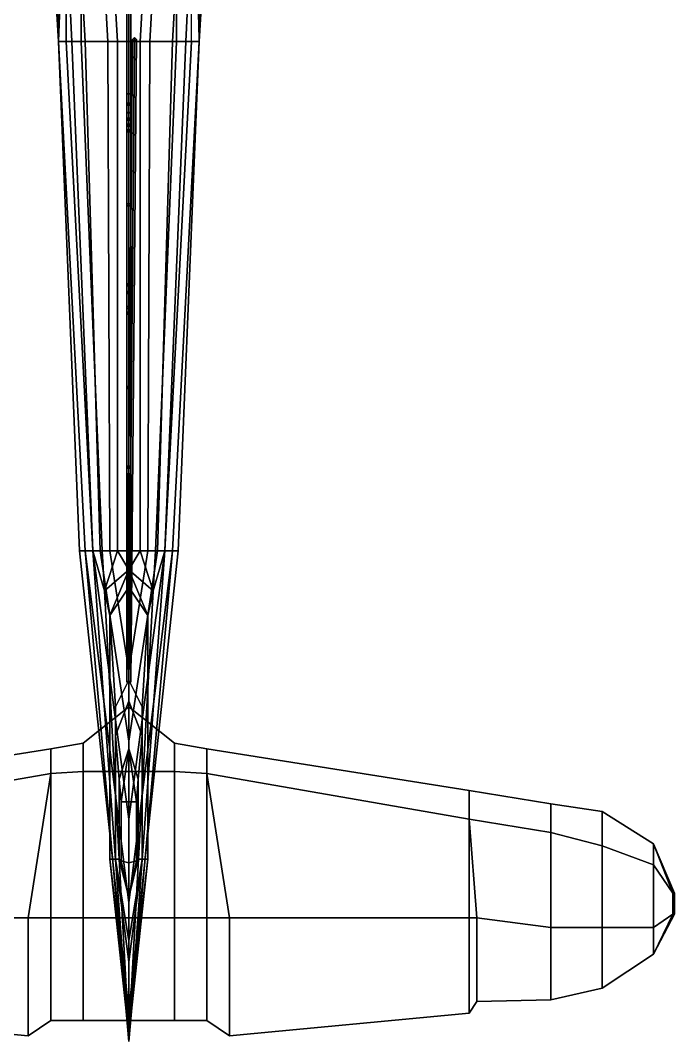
# Model space of a CAD drawing. Header units: millimetres. Extents: x -8.4 to 8.4, y -6.1 to 12.5.
# Drawn here: x -0.57 to 2.87, y -6.13 to -0.76 of the extents above; entities that cross this region are included whole.
import ezdxf

# ---------------------------------------------------------------- set-up
doc = ezdxf.new("R2010")
doc.units = ezdxf.units.MM
for name, color, linetype in [('patch', 5, 'Continuous'), ('w1', 5, 'Continuous'), ('w2', 6, 'Continuous')]:
    doc.layers.add(name, color=color, linetype=linetype)

msp = doc.modelspace()

# ---------------------------------------------------------------- linework, layer by layer
for points in [[(0, 3.04, 1.77), (-0.01, 3.04, 1.76), (-0.01, -4.24, 2), (0, -4.24, 2.01)], [(-0.01, 3.04, 1.76), (0, 3.04, 1.75), (0, -4.24, 1.99), (-0.01, -4.24, 2)], [(0.01, 3.04, 1.76), (0, 3.04, 1.77), (0, -4.24, 2.01), (0.01, -4.24, 2)], [(0, 3.04, 1.75), (0.01, 3.04, 1.76), (0.01, -4.24, 2), (0, -4.24, 1.99)], [(-0.37, -0.87, 0.16), (-0.33, 0.18, 0.35), (-0.41, 0.18, 0.35), (-0.41, -0.0887, 0.2387)], [(-0.33, 0.18, 0.35), (-0.33, 0.18, 0.35), (-0.37, -0.87, 0.16), (-0.33, -0.87, 0.31)], [(-0.35, 0.18, -0.41), (-0.35, 0.18, -0.41), (-0.3, -0.87, -0.41), (-0.37, -0.87, -0.25)], [(-0.35, 0.18, -0.41), (-0.29, 0.18, -0.61), (-0.23, -0.87, -0.5), (-0.3, -0.87, -0.41)], [(-0.25, 0.18, 0.47), (-0.33, 0.18, 0.35), (-0.33, -0.87, 0.31), (-0.25, -0.87, 0.44)], [(-0.29, 0.18, -0.61), (-0.17, 0.18, -0.67), (-0.11, -0.87, -0.55), (-0.23, -0.87, -0.5)], [(-0.12, 0.18, 0.56), (-0.25, 0.18, 0.47), (-0.25, -0.87, 0.44), (-0.06, -0.87, 0.55)], [(0, -0.87, -0.58), (-0.11, -0.87, -0.55), (-0.17, 0.18, -0.67), (0, 0.18, -0.68)], [(0, 0.18, 0.6), (-0.12, 0.18, 0.56), (-0.06, -0.87, 0.55), (0, -0.87, 0.56)], [(0, 0.18, -0.68), (0.17, 0.18, -0.67), (0.11, -0.87, -0.55), (0, -0.87, -0.58)], [(0, -0.87, 0.56), (0.06, -0.87, 0.55), (0.12, 0.18, 0.56), (0, 0.18, 0.6)], [(0.06, -0.87, 0.55), (0.25, -0.87, 0.44), (0.25, 0.18, 0.47), (0.12, 0.18, 0.56)], [(0.23, -0.87, -0.5), (0.11, -0.87, -0.55), (0.17, 0.18, -0.67), (0.29, 0.18, -0.61)], [(0.3, -0.87, -0.41), (0.23, -0.87, -0.5), (0.29, 0.18, -0.61), (0.35, 0.18, -0.41)], [(0.25, -0.87, 0.44), (0.33, -0.87, 0.31), (0.33, 0.18, 0.35), (0.25, 0.18, 0.47)], [(0.37, -0.87, -0.25), (0.3, -0.87, -0.41), (0.35, 0.18, -0.41)], [(0.41, -0.0887, 0.2387), (0.41, 0.18, 0.35), (0.33, 0.18, 0.35), (0.37, -0.87, 0.16)], [(-0.37, -0.87), (-0.37, -0.87, 0.16), (-0.41, -0.0887, 0.2387), (-0.41, -0.2, -0.03)], [(-0.37, -0.87, -0.25), (-0.37, -0.87), (-0.41, -0.2, -0.03), (-0.41, -0.0887, -0.2987)], [(0.41, -0.2, -0.03), (0.41, -0.0887, 0.2387), (0.37, -0.87, 0.16), (0.37, -0.87)], [(0.41, -0.0887, -0.2987), (0.41, -0.2, -0.03), (0.37, -0.87), (0.37, -0.87, -0.25)], [(0.03, -0.85, 0.62), (0.02, -0.86, 0.62), (-0.01, -4.24, 2), (0, -4.24, 2.01)], [(0.04, -0.86, 0.62), (0.03, -0.85, 0.62), (0, -4.24, 2.01), (0.01, -4.24, 2)], [(0.03, -0.85, 0.52), (0.02, -0.86, 0.52), (0.02, -0.86, 0.62), (0.03, -0.85, 0.62)], [(0.04, -0.86, 0.52), (0.03, -0.85, 0.52), (0.03, -0.85, 0.62), (0.04, -0.86, 0.62)], [(-0.33, -0.87, 0.31), (-0.37, -0.87, 0.16), (-0.23, -3.55, 0.16), (-0.19, -3.55, 0.31)], [(-0.37, -0.87, -0.25), (-0.3, -0.87, -0.41), (-0.19, -3.55, -0.2), (-0.23, -3.55, -0.13)], [(-0.37, -0.87, 0.16), (-0.37, -0.87), (-0.26, -3.55), (-0.23, -3.55, 0.16)], [(-0.37, -0.87), (-0.37, -0.87, -0.25), (-0.23, -3.55, -0.13), (-0.26, -3.55)], [(-0.25, -0.87, 0.44), (-0.33, -0.87, 0.31), (-0.19, -3.55, 0.31), (-0.14, -3.55, 0.38)], [(-0.3, -0.87, -0.41), (-0.23, -0.87, -0.5), (-0.15, -3.55, -0.26), (-0.19, -3.55, -0.2)], [(-0.06, -0.87, 0.55), (-0.25, -0.87, 0.44), (-0.14, -3.55, 0.38), (-0.06, -3.55, 0.43)], [(-0.23, -0.87, -0.5), (-0.11, -0.87, -0.55), (-0.1, -3.55, -0.31), (-0.15, -3.55, -0.26)], [(0, -3.55, -0.35), (-0.1, -3.55, -0.31), (-0.11, -0.87, -0.55), (0, -0.87, -0.58)], [(0, -0.87, 0.56), (-0.06, -0.87, 0.55), (-0.06, -3.55, 0.43), (0, -3.55, 0.44)], [(0.02, -0.86, 0.62), (0.03, -0.87, 0.62), (0, -4.24, 1.99), (-0.01, -4.24, 2)], [(0.03, -0.87, 0.62), (0.04, -0.86, 0.62), (0.01, -4.24, 2), (0, -4.24, 1.99)], [(0, -0.87, -0.58), (0.11, -0.87, -0.55), (0.1, -3.55, -0.31), (0, -3.55, -0.35)], [(0, -3.55, 0.44), (0.06, -3.55, 0.43), (0.06, -0.87, 0.55), (0, -0.87, 0.56)], [(0.02, -0.86, 0.52), (0.03, -0.87, 0.52), (0.03, -0.87, 0.62), (0.02, -0.86, 0.62)], [(0.03, -0.87, 0.52), (0.04, -0.86, 0.52), (0.04, -0.86, 0.62), (0.03, -0.87, 0.62)], [(0.06, -3.55, 0.43), (0.14, -3.55, 0.38), (0.25, -0.87, 0.44), (0.06, -0.87, 0.55)], [(0.15, -3.55, -0.26), (0.1, -3.55, -0.31), (0.11, -0.87, -0.55), (0.23, -0.87, -0.5)], [(0.14, -3.55, 0.38), (0.19, -3.55, 0.31), (0.33, -0.87, 0.31), (0.25, -0.87, 0.44)], [(0.19, -3.55, -0.2), (0.15, -3.55, -0.26), (0.23, -0.87, -0.5), (0.3, -0.87, -0.41)], [(0.23, -3.55, -0.13), (0.19, -3.55, -0.2), (0.3, -0.87, -0.41), (0.37, -0.87, -0.25)], [(0.19, -3.55, 0.31), (0.23, -3.55, 0.16), (0.37, -0.87, 0.16), (0.33, -0.87, 0.31)], [(0.23, -3.55, 0.16), (0.26, -3.55), (0.37, -0.87), (0.37, -0.87, 0.16)], [(0.26, -3.55), (0.23, -3.55, -0.13), (0.37, -0.87, -0.25), (0.37, -0.87)], [(0, -1.2, -1.27), (-0.01, -1.21, -1.26), (-0.01, -1.15, -0.55), (0, -1.1406, -0.5568)], [(-0.01, -1.21, -1.26), (-0.01, -1.24, -1.25), (-0.01, -1.19, -0.54), (-0.01, -1.15, -0.55)], [(0.01, -1.21, -1.26), (0, -1.2, -1.27), (0, -1.1406, -0.5568), (0.01, -1.15, -0.55)], [(0.01, -1.24, -1.25), (0.01, -1.21, -1.26), (0.01, -1.15, -0.55), (0.01, -1.19, -0.54)], [(-0.01, -1.24, -1.25), (0, -1.25, -1.24), (0, -1.2008, -0.5516), (-0.01, -1.19, -0.54)], [(0, -1.27, -1.29), (-0.01, -1.28, -1.28), (-0.01, -1.21, -1.26), (0, -1.2, -1.27)], [(-0.01, -1.28, -1.28), (-0.01, -1.28, -1.28), (-0.01, -1.24, -1.25), (-0.01, -1.21, -1.26)], [(0, -1.25, -1.24), (0.01, -1.24, -1.25), (0.01, -1.19, -0.54), (0, -1.2008, -0.5516)], [(0.01, -1.28, -1.28), (0, -1.27, -1.29), (0, -1.2, -1.27), (0.01, -1.21, -1.26)], [(0.01, -1.28, -1.28), (0.01, -1.28, -1.28), (0.01, -1.21, -1.26), (0.01, -1.24, -1.25)], [(-0.01, -1.28, -1.28), (0, -1.29, -1.27), (0, -1.25, -1.24), (-0.01, -1.24, -1.25)], [(0, -1.27, -1.29), (0.01, -1.28, -1.28), (0, -1.29, -1.27), (-0.01, -1.28, -1.28)], [(0, -1.29, -1.27), (0.01, -1.28, -1.28), (0.01, -1.24, -1.25), (0, -1.25, -1.24)], [(0, -1.3, -0.61), (-0.01, -1.31, -0.5991), (-0.01, -1.31, -0.52), (0, -1.3, -0.5431)], [(0, -2.2, -0.5309), (-0.01, -2.19, -0.5218), (-0.01, -1.31, -0.5991), (0, -1.3, -0.61)], [(-0.01, -1.31, -0.5991), (0, -1.32, -0.5882), (0, -1.32, -0.5414), (-0.01, -1.31, -0.52)], [(-0.01, -2.19, -0.5218), (0, -2.18, -0.5126), (0, -1.32, -0.5882), (-0.01, -1.31, -0.5991)], [(0, -1.33, -0.5874), (-0.01, -1.34, -0.5965), (-0.01, -1.34, -0.52), (0, -1.33, -0.5405)], [(-0.01, -1.34, -0.5965), (0, -1.35, -0.5856), (0, -1.35, -0.5388), (-0.01, -1.34, -0.52)], [(0.01, -1.31, -0.5991), (0, -1.3, -0.61), (0, -1.3, -0.5431), (0.01, -1.31, -0.52)], [(0.01, -2.19, -0.5218), (0, -2.2, -0.5309), (0, -1.3, -0.61), (0.01, -1.31, -0.5991)], [(0, -1.32, -0.5882), (0.01, -1.31, -0.5991), (0.01, -1.31, -0.52), (0, -1.32, -0.5414)], [(0, -2.18, -0.5126), (0.01, -2.19, -0.5218), (0.01, -1.31, -0.5991), (0, -1.32, -0.5882)], [(0.01, -1.34, -0.5965), (0, -1.33, -0.5874), (0, -1.33, -0.5405), (0.01, -1.34, -0.52)], [(0, -1.35, -0.5856), (0.01, -1.34, -0.5965), (0.01, -1.34, -0.52), (0, -1.35, -0.5388)], [(0, -1.72, -0.5531), (-0.01, -1.73, -0.5622), (-0.01, -1.73, -0.49), (0, -1.72, -0.5071)], [(-0.01, -1.73, -0.5622), (0, -1.74, -0.5513), (0, -1.74, -0.5053), (-0.01, -1.73, -0.49)], [(0.01, -1.73, -0.5622), (0, -1.72, -0.5531), (0, -1.72, -0.5071), (0.01, -1.73, -0.49)], [(0, -1.74, -0.5513), (0.01, -1.73, -0.5622), (0.01, -1.73, -0.49), (0, -1.74, -0.5053)], [(0, -2.14, -0.5162), (-0.01, -2.15, -0.5253), (-0.01, -2.15, -0.45), (0, -2.14, -0.471)], [(0.01, -2.15, -0.5253), (0, -2.14, -0.5162), (0, -2.14, -0.471), (0.01, -2.15, -0.45)], [(-0.01, -2.15, -0.5253), (0, -2.16, -0.5144), (0, -2.16, -0.4693), (-0.01, -2.15, -0.45)], [(0, -2.18, -0.5126), (-0.01, -2.19, -0.5218), (-0.01, -2.19, -0.45), (0, -2.18, -0.4676)], [(-0.01, -2.19, -0.5218), (0, -2.2, -0.5309), (0, -2.2, -0.4659), (-0.01, -2.19, -0.45)], [(0, -2.16, -0.5144), (0.01, -2.15, -0.5253), (0.01, -2.15, -0.45), (0, -2.16, -0.4693)], [(0.01, -2.19, -0.5218), (0, -2.18, -0.5126), (0, -2.18, -0.4676), (0.01, -2.19, -0.45)], [(0, -2.2, -0.5309), (0.01, -2.19, -0.5218), (0.01, -2.19, -0.45), (0, -2.2, -0.4659)], [(0, -2.26, -0.52), (-0.01, -2.27, -0.5091), (-0.01, -2.27, -0.43), (0, -2.26, -0.4607)], [(0, -3.16, -0.4409), (-0.01, -3.15, -0.4318), (-0.01, -2.27, -0.5091), (0, -2.26, -0.52)], [(-0.01, -2.27, -0.5091), (0, -2.28, -0.4982), (0, -2.28, -0.459), (-0.01, -2.27, -0.43)], [(-0.01, -3.15, -0.4318), (0, -3.14, -0.4226), (0, -2.28, -0.4982), (-0.01, -2.27, -0.5091)], [(0, -2.29, -0.4974), (-0.01, -2.3, -0.5065), (-0.01, -2.3, -0.43), (0, -2.29, -0.4581)], [(-0.01, -2.3, -0.5065), (0, -2.31, -0.4956), (0, -2.31, -0.4564), (-0.01, -2.3, -0.43)], [(0.01, -2.27, -0.5091), (0, -2.26, -0.52), (0, -2.26, -0.4607), (0.01, -2.27, -0.43)], [(0.01, -3.15, -0.4318), (0, -3.16, -0.4409), (0, -2.26, -0.52), (0.01, -2.27, -0.5091)], [(0, -2.28, -0.4982), (0.01, -2.27, -0.5091), (0.01, -2.27, -0.43), (0, -2.28, -0.459)], [(0, -3.14, -0.4226), (0.01, -3.15, -0.4318), (0.01, -2.27, -0.5091), (0, -2.28, -0.4982)], [(0.01, -2.3, -0.5065), (0, -2.29, -0.4974), (0, -2.29, -0.4581), (0.01, -2.3, -0.43)], [(0, -2.31, -0.4956), (0.01, -2.3, -0.5065), (0.01, -2.3, -0.43), (0, -2.31, -0.4564)], [(0, -2.68, -0.4631), (-0.01, -2.69, -0.4722), (-0.01, -2.69, -0.4), (0, -2.68, -0.4247)], [(0.01, -2.69, -0.4722), (0, -2.68, -0.4631), (0, -2.68, -0.4247), (0.01, -2.69, -0.4)], [(-0.01, -2.69, -0.4722), (0, -2.7, -0.4613), (0, -2.7, -0.4229), (-0.01, -2.69, -0.4)], [(0, -2.7, -0.4613), (0.01, -2.69, -0.4722), (0.01, -2.69, -0.4), (0, -2.7, -0.4229)], [(0, -3.1, -0.4262), (-0.01, -3.11, -0.4353), (-0.01, -3.11, -0.36), (0, -3.1, -0.3886)], [(-0.01, -3.11, -0.4353), (0, -3.12, -0.4244), (0, -3.12, -0.3869), (-0.01, -3.11, -0.36)], [(0.01, -3.11, -0.4353), (0, -3.1, -0.4262), (0, -3.1, -0.3886), (0.01, -3.11, -0.36)], [(0, -3.12, -0.4244), (0.01, -3.11, -0.4353), (0.01, -3.11, -0.36), (0, -3.12, -0.3869)], [(0, -3.14, -0.4226), (-0.01, -3.15, -0.4318), (-0.01, -3.15, -0.36), (0, -3.14, -0.3852)], [(-0.01, -3.15, -0.4318), (0, -3.16, -0.4409), (0, -3.16, -0.3835), (-0.01, -3.15, -0.36)], [(0.01, -3.15, -0.4318), (0, -3.14, -0.4226), (0, -3.14, -0.3852), (0.01, -3.15, -0.36)], [(0, -3.16, -0.4409), (0.01, -3.15, -0.4318), (0.01, -3.15, -0.36), (0, -3.16, -0.3835)], [(-0.23, -3.55, 0.16), (-0.26, -3.55), (0, -5.97), (0, -6.13, 0.09)], [(-0.26, -3.55), (-0.23, -3.55, -0.13), (0, -5.4, -0.13), (0, -5.97)], [(-0.19, -3.55, 0.31), (-0.23, -3.55, 0.16), (0, -6.13, 0.09), (0, -6.13, 0.2)], [(-0.23, -3.55, -0.13), (-0.19, -3.55, -0.2), (0, -4.96, -0.2), (0, -5.4, -0.13)], [(-0.19, -3.55, -0.2), (-0.15, -3.55, -0.26), (0, -4.55, -0.26), (0, -4.96, -0.2)], [(-0.1285, -3.76, 0.3701), (-0.19, -3.55, 0.31), (0, -6.13, 0.2), (0, -6.1, 0.26)], [(-0.19, -3.55, 0.31), (-0.1285, -3.76, 0.3701), (-0.14, -3.55, 0.38)], [(-0.15, -3.55, -0.26), (-0.1, -3.55, -0.31), (0, -4.18, -0.31), (0, -4.55, -0.26)], [(-0.14, -3.55, 0.38), (-0.1285, -3.76, 0.3701), (-0.06, -3.55, 0.43)], [(-0.06, -3.55, 0.43), (-0.1285, -3.76, 0.3701), (0, -3.65, 0.438)], [(0, -3.74, -0.35), (0, -4.18, -0.31), (-0.1, -3.55, -0.31), (0, -3.55, -0.35)], [(0, -3.55, 0.44), (-0.06, -3.55, 0.43), (0, -3.65, 0.438)], [(0, -6.13, 0.2), (0, -6.13, 0.09), (0.23, -3.55, 0.16), (0.19, -3.55, 0.31)], [(0, -6.13, 0.09), (0, -5.97), (0.26, -3.55), (0.23, -3.55, 0.16)], [(0, -6.1, 0.26), (0, -6.13, 0.2), (0.19, -3.55, 0.31), (0.1285, -3.76, 0.3701)], [(0, -4.55, -0.26), (0, -4.18, -0.31), (0.1, -3.55, -0.31), (0.15, -3.55, -0.26)], [(0, -3.55, -0.35), (0.1, -3.55, -0.31), (0, -4.18, -0.31), (0, -3.74, -0.35)], [(0, -5.4, -0.13), (0, -4.96, -0.2), (0.19, -3.55, -0.2), (0.23, -3.55, -0.13)], [(0, -5.97), (0, -5.4, -0.13), (0.23, -3.55, -0.13), (0.26, -3.55)], [(0, -4.96, -0.2), (0, -4.55, -0.26), (0.15, -3.55, -0.26), (0.19, -3.55, -0.2)], [(0, -3.65, 0.438), (0, -3.65, 0.438), (0.06, -3.55, 0.43), (0, -3.55, 0.44)], [(0, -3.65, 0.438), (0, -3.65, 0.438), (0.1285, -3.76, 0.3701), (0.06, -3.55, 0.43)], [(0.06, -3.55, 0.43), (0.06, -3.55, 0.43), (0.1285, -3.76, 0.3701), (0.14, -3.55, 0.38)], [(0.14, -3.55, 0.38), (0.14, -3.55, 0.38), (0.1285, -3.76, 0.3701), (0.19, -3.55, 0.31)], [(0, -3.65, 0.438), (-0.1285, -3.76, 0.3701), (-0.1, -3.89, 0.6)], [(0, -3.74, 0.6), (0, -3.65, 0.438), (0, -3.65, 0.438), (-0.1, -3.89, 0.6)], [(0.1, -3.89, 0.6), (0, -3.65, 0.438), (0, -3.65, 0.438), (0, -3.74, 0.6)], [(0.1, -3.89, 0.6), (0.1, -3.89, 0.6), (0.1285, -3.76, 0.3701), (0, -3.65, 0.438)], [(0, -4.23, 2.04), (0, -3.74, 0.6), (-0.1, -3.89, 0.6), (-0.07, -4.37, 2.04)], [(0.07, -4.37, 2.04), (0.1, -3.89, 0.6), (0, -3.74, 0.6), (0, -4.23, 2.04)], [(-0.1285, -3.76, 0.3701), (0, -6.1, 0.26), (-0.1, -5.17, 0.6), (-0.1, -3.89, 0.6)], [(0.1, -5.17, 0.6), (0, -6.1, 0.26), (0.1285, -3.76, 0.3701), (0.1, -3.89, 0.6)], [(-0.1, -3.89, 0.6), (-0.1, -5.17, 0.6), (-0.07, -5.17, 2.04), (-0.07, -4.37, 2.04)], [(0.07, -5.17, 2.04), (0.1, -5.17, 0.6), (0.1, -3.89, 0.6), (0.07, -4.37, 2.04)], [(0, -4.34, 2.25), (0, -4.23, 2.04), (-0.07, -4.37, 2.04), (-0.07, -4.52, 2.25)], [(0.07, -4.52, 2.25), (0.07, -4.37, 2.04), (0, -4.23, 2.04), (0, -4.34, 2.25)], [(0, -4.59, 2.46), (0, -4.34, 2.25), (-0.07, -4.52, 2.25), (-0.05, -4.75, 2.46)], [(0.05, -4.75, 2.46), (0.07, -4.52, 2.25), (0, -4.34, 2.25), (0, -4.59, 2.46)], [(-0.07, -4.37, 2.04), (-0.07, -5.17, 2.04), (-0.07, -5.17, 2.25), (-0.07, -4.52, 2.25)], [(0.07, -5.17, 2.25), (0.07, -5.17, 2.04), (0.07, -4.37, 2.04), (0.07, -4.52, 2.25)], [(-0.07, -4.52, 2.25), (-0.07, -5.17, 2.25), (-0.05, -5.17, 2.46), (-0.05, -4.75, 2.46)], [(0.05, -5.17, 2.46), (0.07, -5.17, 2.25), (0.07, -4.52, 2.25), (0.05, -4.75, 2.46)], [(-0.04, -4.87, 2.55), (0, -4.59, 2.46), (-0.05, -4.75, 2.46), (-0.04, -4.87, 2.55)], [(0, -4.59, 2.46), (-0.04, -4.87, 2.55), (0, -4.87, 2.56), (0, -4.59, 2.46)], [(0.04, -4.87, 2.55), (0.05, -4.75, 2.46), (0, -4.59, 2.46), (0.04, -4.87, 2.55)], [(0, -4.59, 2.46), (0, -4.87, 2.56), (0.04, -4.87, 2.55), (0, -4.59, 2.46)], [(-0.05, -4.75, 2.46), (-0.05, -5.17, 2.46), (-0.04, -5.18, 2.55), (-0.04, -4.87, 2.55)], [(0.04, -5.18, 2.55), (0.05, -5.17, 2.46), (0.05, -4.75, 2.46), (0.04, -4.87, 2.55)], [(-0.04, -4.87, 2.55), (-0.04, -5.18, 2.55), (0, -5.19, 2.56), (0, -4.87, 2.56)], [(0, -4.87, 2.56), (0, -5.19, 2.56), (0.04, -5.18, 2.55), (0.04, -4.87, 2.55)], [(-0.07, -5.17, 2.04), (-0.1, -5.17, 0.6), (0, -6.03, 0.6), (0, -5.71, 2.04)], [(-0.1, -5.17, 0.6), (0, -6.06, 0.39), (0, -6.06, 0.39), (0, -6.03, 0.6)], [(-0.1, -5.17, 0.6), (0, -6.08, 0.37), (0, -6.08, 0.37), (0, -6.06, 0.39)], [(-0.1, -5.17, 0.6), (0, -6.1, 0.26), (0, -6.1, 0.26), (0, -6.08, 0.37)], [(-0.05, -5.17, 2.46), (-0.07, -5.17, 2.25), (0, -5.6, 2.25), (0, -5.37, 2.46)], [(-0.07, -5.17, 2.25), (-0.07, -5.17, 2.04), (0, -5.71, 2.04), (0, -5.6, 2.25)], [(-0.04, -5.18, 2.55), (-0.05, -5.17, 2.46), (0, -5.37, 2.46), (-0.04, -5.18, 2.55)], [(0, -5.19, 2.56), (-0.04, -5.18, 2.55), (0, -5.37, 2.46), (0, -5.19, 2.56)], [(0, -5.71, 2.04), (0, -6.03, 0.6), (0.1, -5.17, 0.6), (0.07, -5.17, 2.04)], [(0, -5.6, 2.25), (0, -5.71, 2.04), (0.07, -5.17, 2.04), (0.07, -5.17, 2.25)], [(0, -5.37, 2.46), (0, -5.6, 2.25), (0.07, -5.17, 2.25), (0.05, -5.17, 2.46)], [(0.04, -5.18, 2.55), (0, -5.37, 2.46), (0.05, -5.17, 2.46), (0.04, -5.18, 2.55)], [(0, -6.03, 0.6), (0, -6.06, 0.39), (0, -6.06, 0.39), (0.1, -5.17, 0.6)], [(0, -6.06, 0.39), (0, -6.08, 0.37), (0, -6.08, 0.37), (0.1, -5.17, 0.6)], [(0, -6.08, 0.37), (0, -6.1, 0.26), (0, -6.1, 0.26), (0.1, -5.17, 0.6)], [(0, -5.19, 2.56), (0, -5.37, 2.46), (0.04, -5.18, 2.55), (0, -5.19, 2.56)]]:
    msp.add_3dface(points)
at = {"layer": 'patch'}
for points in [[(-0.35, 0.18, -0.41), (-0.37, -0.87, -0.25), (-0.37, -0.87, -0.25), (-0.41, -0.0887, -0.2987)], [(0.41, -0.0887, -0.2987), (0.37, -0.87, -0.25), (0.37, -0.87, -0.25), (0.35, 0.18, -0.41)]]:
    msp.add_3dface(points, dxfattribs=at)
at = {"layer": 'w1'}
for points in [[(0.24, -4.56, 0.27), (0, -4.37, 0.27), (0, -4.71, 0.35), (0.24, -4.71, 0.35)], [(0.24, -4.71, 0.18), (0, -4.71, 0.18), (0, -4.37, 0.27), (0.24, -4.56, 0.27)], [(0.41, -4.59, 0.27), (0.24, -4.56, 0.27), (0.24, -4.71, 0.35), (0.41, -4.72, 0.35)], [(0.41, -4.72, 0.19), (0.24, -4.71, 0.18), (0.24, -4.56, 0.27), (0.41, -4.59, 0.27)], [(1.79, -4.81, 0.27), (0.41, -4.59, 0.27), (0.41, -4.72, 0.35), (1.79, -4.96, 0.34)], [(1.79, -4.96, 0.19), (0.41, -4.72, 0.19), (0.41, -4.59, 0.27), (1.79, -4.81, 0.27)], [(0, -4.71, 0.35), (0, -5.48, 0.35), (0.24, -5.48, 0.35), (0.24, -4.71, 0.35)], [(0.24, -5.48, 0.18), (0, -5.48, 0.18), (0, -4.71, 0.18), (0.24, -4.71, 0.18)], [(0.24, -4.71, 0.35), (0.24, -5.48, 0.35), (0.41, -5.48, 0.35), (0.41, -4.72, 0.35)], [(0.41, -5.48, 0.19), (0.24, -5.48, 0.18), (0.24, -4.71, 0.18), (0.41, -4.72, 0.19)], [(0.41, -4.72, 0.35), (0.41, -5.48, 0.35), (0.53, -5.48, 0.35), (0.41, -4.72, 0.35)], [(0.41, -4.72, 0.35), (0.53, -5.48, 0.35), (1.79, -5.48, 0.34), (1.79, -4.96, 0.34)], [(0.53, -5.48, 0.19), (0.41, -5.48, 0.19), (0.41, -4.72, 0.19)], [(1.79, -5.48, 0.19), (0.53, -5.48, 0.19), (0.41, -4.72, 0.19), (1.79, -4.96, 0.19)], [(2.22, -4.88, 0.27), (1.79, -4.81, 0.27), (1.79, -4.96, 0.34), (2.22, -5.03, 0.34)], [(2.22, -5.03, 0.19), (1.79, -4.96, 0.19), (1.79, -4.81, 0.27), (2.22, -4.88, 0.27)], [(2.49, -4.92, 0.27), (2.22, -4.88, 0.27), (2.22, -5.03, 0.34), (2.49, -5.1, 0.34)], [(2.49, -5.1, 0.19), (2.22, -5.03, 0.19), (2.22, -4.88, 0.27), (2.49, -4.92, 0.27)], [(2.76, -5.09, 0.27), (2.49, -4.92, 0.27), (2.49, -5.1, 0.34), (2.76, -5.2, 0.32)], [(2.76, -5.2, 0.22), (2.49, -5.1, 0.19), (2.49, -4.92, 0.27), (2.76, -5.09, 0.27)], [(1.79, -4.96, 0.34), (1.79, -5.48, 0.34), (1.83, -5.48, 0.34), (1.79, -4.96, 0.34)], [(1.79, -4.96, 0.34), (1.83, -5.48, 0.34), (2.22, -5.53, 0.34), (2.22, -5.03, 0.34)], [(1.83, -5.48, 0.19), (1.79, -5.48, 0.19), (1.79, -4.96, 0.19)], [(2.22, -5.53, 0.19), (1.83, -5.48, 0.19), (1.79, -4.96, 0.19), (2.22, -5.03, 0.19)], [(2.22, -5.03, 0.34), (2.22, -5.53, 0.34), (2.49, -5.53, 0.34), (2.49, -5.1, 0.34)], [(2.49, -5.53, 0.19), (2.22, -5.53, 0.19), (2.22, -5.03, 0.19), (2.49, -5.1, 0.19)], [(2.49, -5.1, 0.34), (2.49, -5.53, 0.34), (2.76, -5.53, 0.32), (2.76, -5.2, 0.32)], [(2.76, -5.53, 0.22), (2.49, -5.53, 0.19), (2.49, -5.1, 0.19), (2.76, -5.2, 0.22)], [(2.86, -5.35, 0.3), (2.76, -5.09, 0.27), (2.76, -5.2, 0.32), (2.86, -5.35, 0.3)], [(2.86, -5.35, 0.24), (2.76, -5.2, 0.22), (2.76, -5.09, 0.27), (2.86, -5.35, 0.24)], [(2.76, -5.09, 0.27), (2.86, -5.35, 0.3), (2.87, -5.35, 0.27), (2.76, -5.09, 0.27)], [(2.76, -5.09, 0.27), (2.87, -5.35, 0.27), (2.86, -5.35, 0.24), (2.76, -5.09, 0.27)], [(2.76, -5.2, 0.32), (2.76, -5.53, 0.32), (2.86, -5.46, 0.3), (2.86, -5.35, 0.3)], [(2.86, -5.46, 0.24), (2.76, -5.53, 0.22), (2.76, -5.2, 0.22), (2.86, -5.35, 0.24)], [(2.86, -5.35, 0.3), (2.86, -5.46, 0.3), (2.87, -5.46, 0.27), (2.87, -5.35, 0.27)], [(2.87, -5.35, 0.27), (2.87, -5.46, 0.27), (2.86, -5.46, 0.24), (2.86, -5.35, 0.24)], [(2.86, -5.46, 0.3), (2.76, -5.53, 0.32), (2.76, -5.67, 0.27)], [(2.76, -5.67, 0.27), (2.76, -5.67, 0.27), (2.76, -5.53, 0.22), (2.86, -5.46, 0.24)], [(2.86, -5.46, 0.3), (2.76, -5.67, 0.27), (2.76, -5.67, 0.27), (2.87, -5.46, 0.27)], [(2.87, -5.46, 0.27), (2.76, -5.67, 0.27), (2.76, -5.67, 0.27), (2.86, -5.46, 0.24)], [(0.24, -5.48, 0.35), (0, -5.48, 0.35), (0, -6.02, 0.27), (0.24, -6.02, 0.27)], [(0.24, -6.02, 0.27), (0, -6.02, 0.27), (0, -5.48, 0.18), (0.24, -5.48, 0.18)], [(0.41, -5.48, 0.35), (0.24, -5.48, 0.35), (0.24, -6.02, 0.27), (0.41, -6.02, 0.27)], [(0.41, -6.02, 0.27), (0.24, -6.02, 0.27), (0.24, -5.48, 0.18), (0.41, -5.48, 0.19)], [(0.53, -5.48, 0.35), (0.41, -5.48, 0.35), (0.41, -6.02, 0.27), (0.53, -6.1, 0.27)], [(0.53, -6.1, 0.27), (0.41, -6.02, 0.27), (0.41, -5.48, 0.19), (0.53, -5.48, 0.19)], [(1.79, -5.48, 0.34), (0.53, -5.48, 0.35), (0.53, -6.1, 0.27), (1.79, -5.98, 0.27)], [(1.79, -5.98, 0.27), (0.53, -6.1, 0.27), (0.53, -5.48, 0.19), (1.79, -5.48, 0.19)], [(1.83, -5.48, 0.34), (1.79, -5.48, 0.34), (1.79, -5.98, 0.27), (1.83, -5.92, 0.27)], [(1.83, -5.92, 0.27), (1.79, -5.98, 0.27), (1.79, -5.48, 0.19), (1.83, -5.48, 0.19)], [(2.22, -5.53, 0.34), (1.83, -5.48, 0.34), (1.83, -5.92, 0.27), (2.22, -5.91, 0.27)], [(2.22, -5.91, 0.27), (1.83, -5.92, 0.27), (1.83, -5.48, 0.19), (2.22, -5.53, 0.19)], [(2.49, -5.53, 0.34), (2.22, -5.53, 0.34), (2.22, -5.91, 0.27), (2.49, -5.85, 0.27)], [(2.49, -5.85, 0.27), (2.22, -5.91, 0.27), (2.22, -5.53, 0.19), (2.49, -5.53, 0.19)], [(2.76, -5.53, 0.32), (2.49, -5.53, 0.34), (2.49, -5.85, 0.27), (2.76, -5.67, 0.27)], [(2.76, -5.67, 0.27), (2.49, -5.85, 0.27), (2.49, -5.53, 0.19), (2.76, -5.53, 0.22)]]:
    msp.add_3dface(points, dxfattribs=at)
at = {"layer": 'w2'}
for points in [[(-0.24, -4.71, 0.18), (0, -4.71, 0.18), (0, -4.37, 0.27), (-0.24, -4.56, 0.27)], [(-0.24, -4.56, 0.27), (0, -4.37, 0.27), (0, -4.71, 0.35), (-0.24, -4.71, 0.35)], [(-0.41, -4.72, 0.19), (-0.24, -4.71, 0.18), (-0.24, -4.56, 0.27), (-0.41, -4.59, 0.27)], [(-0.41, -4.59, 0.27), (-0.24, -4.56, 0.27), (-0.24, -4.71, 0.35), (-0.41, -4.72, 0.35)], [(-1.79, -4.96, 0.19), (-0.41, -4.72, 0.19), (-0.41, -4.59, 0.27), (-1.79, -4.81, 0.27)], [(-1.79, -4.81, 0.27), (-0.41, -4.59, 0.27), (-0.41, -4.72, 0.35), (-1.79, -4.96, 0.34)], [(-1.79, -5.48, 0.19), (-0.53, -5.48, 0.19), (-0.41, -4.72, 0.19), (-1.79, -4.96, 0.19)], [(-0.41, -4.72, 0.35), (-0.53, -5.48, 0.35), (-1.79, -5.48, 0.34), (-1.79, -4.96, 0.34)], [(-0.53, -5.48, 0.19), (-0.41, -5.48, 0.19), (-0.41, -4.72, 0.19)], [(-0.41, -4.72, 0.35), (-0.41, -5.48, 0.35), (-0.53, -5.48, 0.35), (-0.41, -4.72, 0.35)], [(-0.41, -5.48, 0.19), (-0.24, -5.48, 0.18), (-0.24, -4.71, 0.18), (-0.41, -4.72, 0.19)], [(-0.24, -4.71, 0.35), (-0.24, -5.48, 0.35), (-0.41, -5.48, 0.35), (-0.41, -4.72, 0.35)], [(-0.24, -5.48, 0.18), (0, -5.48, 0.18), (0, -4.71, 0.18), (-0.24, -4.71, 0.18)], [(0, -4.71, 0.35), (0, -5.48, 0.35), (-0.24, -5.48, 0.35), (-0.24, -4.71, 0.35)], [(-1.79, -5.98, 0.27), (-0.53, -6.1, 0.27), (-0.53, -5.48, 0.19), (-1.79, -5.48, 0.19)], [(-1.79, -5.48, 0.34), (-0.53, -5.48, 0.35), (-0.53, -6.1, 0.27), (-1.79, -5.98, 0.27)], [(-0.53, -6.1, 0.27), (-0.41, -6.02, 0.27), (-0.41, -5.48, 0.19), (-0.53, -5.48, 0.19)], [(-0.53, -5.48, 0.35), (-0.41, -5.48, 0.35), (-0.41, -6.02, 0.27), (-0.53, -6.1, 0.27)], [(-0.41, -6.02, 0.27), (-0.24, -6.02, 0.27), (-0.24, -5.48, 0.18), (-0.41, -5.48, 0.19)], [(-0.41, -5.48, 0.35), (-0.24, -5.48, 0.35), (-0.24, -6.02, 0.27), (-0.41, -6.02, 0.27)], [(-0.24, -6.02, 0.27), (0, -6.02, 0.27), (0, -5.48, 0.18), (-0.24, -5.48, 0.18)], [(-0.24, -5.48, 0.35), (0, -5.48, 0.35), (0, -6.02, 0.27), (-0.24, -6.02, 0.27)]]:
    msp.add_3dface(points, dxfattribs=at)

doc.saveas('drawing.dxf')
